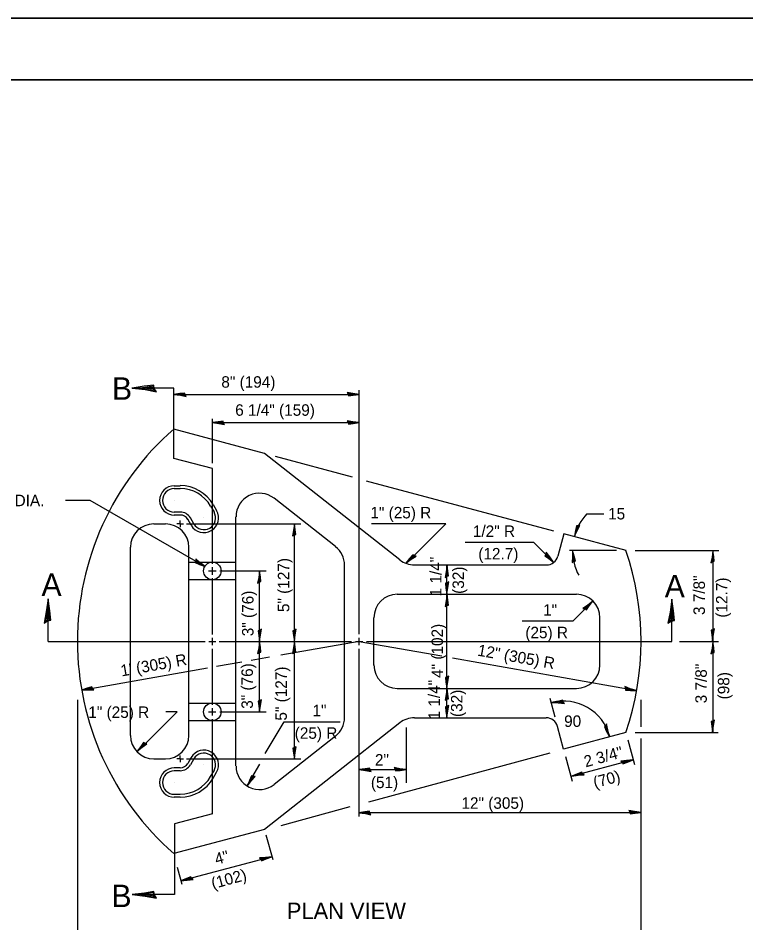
# Model space of a CAD drawing. Extents: x -313 to 1047, y -988 to -455.
# Drawn here: x -205.9 to -87.6, y -601.7 to -454.7 of the extents above; entities that cross this region are included whole.
import ezdxf

# ---------------------------------------------------------------- set-up
doc = ezdxf.new("R2010")
doc.units = 0
for name, color, linetype in [('Design_EX_Roadway Dimensions', 7, 'Continuous'), ('Level 48', 7, 'Continuous'), ('Sheets_50 Reference Boundary', 7, 'Continuous'), ('Sheets_General Details', 7, 'Continuous'), ('Sheets_Printer Plotting Border', 7, 'Continuous'), ('Topo_Building', 7, 'Continuous')]:
    doc.layers.add(name, color=color, linetype=linetype)

msp = doc.modelspace()

# ---------------------------------------------------------------- linework, layer by layer
at = {"layer": 'Design_EX_Roadway Dimensions'}
for p, q in [((-180.53, -514.81), (-187.4, -514.81)), ((-180.53, -526.25), (-180.53, -514.81)), ((-180.53, -515.86), (-150.45, -515.86)), ((-150.45, -554.77), (-150.45, -515.17)), ((-174.3, -527.03), (-174.3, -519.84)), ((-174.3, -520.44), (-150.45, -520.44)), ((-164.09, -525.89), (-151.59, -529.23)), ((-174.3, -527.9), (-180.53, -526.25)), ((-174.3, -543.38), (-174.3, -527.9)), ((-149.3, -529.87), (-118.91, -538.02)), ((-194.13, -533.07), (-198.16, -533.07)), ((-175.54, -543.83), (-194.13, -533.07)), ((-113.46, -535.23), (-110.69, -535.23)), ((-178.48, -536.87), (-159.92, -536.87)), ((-160.98, -555.97), (-160.98, -536.87)), ((-136.35, -536.87), (-148.43, -536.87)), ((-142.8, -543.33), (-136.35, -536.87)), ((-122.06, -539.89), (-133.22, -539.89)), ((-118.81, -543.15), (-122.06, -539.89)), ((-108.65, -541.18), (-116.29, -541.18)), ((-105.63, -541.18), (-92.03, -541.18)), ((-92.99, -541.18), (-92.99, -555.97)), ((-136.21, -548.32), (-136.21, -543.56)), ((-174.94, -544.52), (-173.66, -544.52)), ((-174.3, -545.16), (-174.3, -543.92)), ((-173.11, -544.52), (-165.56, -544.52)), ((-166.63, -555.97), (-166.63, -544.52)), ((-174.3, -554.87), (-174.3, -545.71)), ((-200.95, -555.97), (-200.95, -549.1)), ((-136.21, -563.61), (-136.21, -548.32)), ((-112.5, -549.42), (-115.75, -552.67)), ((-99.67, -555.97), (-99.67, -549.1)), ((-115.75, -552.67), (-123.95, -552.67)), ((-174.3, -556.56), (-174.3, -555.37)), ((-150.45, -556.56), (-150.45, -555.37)), ((-200.95, -555.97), (-175.49, -555.97)), ((-174.85, -555.97), (-173.75, -555.97)), ((-173.2, -555.97), (-151.68, -555.97)), ((-166.63, -567.41), (-166.63, -555.97)), ((-150.45, -555.97), (-163.18, -558.22)), ((-160.98, -575.06), (-160.98, -555.97)), ((-151.04, -555.97), (-149.85, -555.97)), ((-150.45, -555.97), (-137.03, -558.34)), ((-149.26, -555.97), (-99.67, -555.97)), ((-98.44, -555.97), (-92.08, -555.97)), ((-92.99, -555.97), (-92.99, -570.75)), ((-174.3, -566.27), (-174.3, -557.16)), ((-150.45, -584.4), (-150.45, -557.16)), ((-169.53, -559.34), (-173.64, -560.06)), ((-165.02, -558.54), (-167.99, -559.06)), ((-135.31, -558.64), (-105.35, -563.93)), ((-175.07, -560.32), (-195.55, -563.93)), ((-136.21, -568.37), (-136.21, -563.61)), ((-196.23, -565.44), (-196.23, -628.49)), ((-118.63, -568.28), (-119.41, -565.26)), ((-104.71, -565.44), (-104.71, -569.84)), ((-174.3, -568.01), (-174.3, -566.82)), ((-186.53, -573.91), (-180.03, -567.41)), ((-180.03, -567.41), (-181.86, -567.41)), ((-174.94, -567.41), (-173.71, -567.41)), ((-174.3, -583.99), (-174.3, -568.6)), ((-173.11, -567.41), (-165.56, -567.41)), ((-165.74, -574.2), (-162.63, -569.06)), ((-162.63, -569.06), (-153.56, -569.06)), ((-142.8, -569.93), (-142.8, -578.95)), ((-105.63, -570.75), (-92.12, -570.75)), ((-105.67, -576.02), (-106.77, -571.99)), ((-104.71, -571.76), (-104.71, -628.49)), ((-148.89, -582.02), (-119.41, -574.05)), ((-178.51, -575.06), (-159.92, -575.06)), ((-168.63, -579.45), (-166.61, -575.93)), ((-115.79, -578.72), (-116.89, -574.74)), ((-105.95, -575.19), (-116.07, -577.89)), ((-150.45, -576.79), (-142.8, -576.79)), ((-163.13, -585.86), (-151.91, -582.79)), ((-174.3, -583.99), (-180.44, -585.63)), ((-150.45, -583.76), (-104.67, -583.76)), ((-180.44, -585.63), (-180.44, -597.08)), ((-165.6, -587.37), (-164.5, -591.4)), ((-164.64, -590.94), (-179.38, -594.88)), ((-180.03, -592.64), (-179.25, -595.43)), ((-180.44, -597.08), (-187.3, -597.08))]:
    msp.add_line(p, q, dxfattribs=at)
for points in [[(-183.73, -514.9), (-183.83, -514.35), (-185.38, -514.53), (-187.3, -514.81), (-185.2, -515.08), (-183.37, -515.45), (-183.73, -514.9), (-183.83, -514.53), (-186.02, -514.81), (-183.64, -515.26), (-184.01, -514.71), (-185.02, -514.81), (-184.01, -514.99)], [(-178.74, -515.9), (-178.79, -515.63), (-179.57, -515.72), (-180.53, -515.86), (-179.47, -516), (-178.56, -516.18), (-178.74, -515.9), (-178.79, -515.72), (-179.89, -515.86), (-178.7, -516.09), (-178.88, -515.81), (-179.38, -515.86), (-178.88, -515.95)], [(-152.24, -515.81), (-152.19, -516.09), (-151.41, -516), (-150.45, -515.86), (-151.5, -515.72), (-152.42, -515.54), (-152.24, -515.81), (-152.19, -516), (-151.09, -515.86), (-152.28, -515.63), (-152.1, -515.9), (-151.59, -515.86), (-152.1, -515.77)], [(-172.52, -520.48), (-172.56, -520.21), (-173.34, -520.3), (-174.3, -520.44), (-173.25, -520.58), (-172.33, -520.76), (-172.52, -520.48), (-172.56, -520.3), (-173.66, -520.44), (-172.47, -520.67), (-172.65, -520.39), (-173.16, -520.44), (-172.65, -520.53)], [(-152.24, -520.39), (-152.19, -520.67), (-151.41, -520.58), (-150.45, -520.44), (-151.5, -520.3), (-152.42, -520.12), (-152.24, -520.39), (-152.19, -520.58), (-151.09, -520.44), (-152.28, -520.21), (-152.1, -520.48), (-151.59, -520.44), (-152.1, -520.35)], [(-161.03, -538.66), (-160.75, -538.61), (-160.85, -537.84), (-160.98, -536.87), (-161.12, -537.93), (-161.3, -538.84), (-161.03, -538.66), (-160.85, -538.61), (-160.98, -537.51), (-161.21, -538.7), (-160.94, -538.52), (-160.98, -538.02), (-161.08, -538.52)], [(-114.88, -537.15), (-115.15, -537.2), (-115.33, -537.97), (-115.47, -538.89), (-114.97, -537.88), (-114.6, -537.15), (-114.88, -537.15), (-115.06, -537.2), (-115.29, -538.29), (-114.69, -537.29), (-114.97, -537.29), (-115.11, -537.79), (-114.83, -537.29)], [(-141.52, -542.05), (-141.75, -541.91), (-142.25, -542.5), (-142.85, -543.28), (-141.98, -542.64), (-141.2, -542.14), (-141.52, -542.05), (-141.71, -541.96), (-142.39, -542.83), (-141.38, -542.18), (-141.71, -542.09), (-142.03, -542.5), (-141.61, -542.18)], [(-120.09, -541.82), (-120.28, -542.05), (-119.64, -542.5), (-118.86, -543.1), (-119.5, -542.23), (-120.05, -541.45), (-120.09, -541.82), (-120.19, -541.96), (-119.32, -542.64), (-120, -541.63), (-120.05, -541.96), (-119.68, -542.28), (-119.96, -541.86)], [(-115.56, -542.96), (-115.29, -542.87), (-115.52, -542.14), (-115.79, -541.18), (-115.79, -542.18), (-115.84, -543.15), (-115.56, -542.96), (-115.38, -542.92), (-115.61, -541.82), (-115.75, -543.01), (-115.47, -542.83), (-115.56, -542.32), (-115.61, -542.83)], [(-93.04, -543.01), (-92.76, -542.96), (-92.85, -542.18), (-92.99, -541.22), (-93.13, -542.28), (-93.31, -543.19), (-93.04, -543.01), (-92.85, -542.96), (-92.99, -541.86), (-93.22, -543.06), (-92.95, -542.87), (-92.99, -542.37), (-93.08, -542.87)], [(-177, -542.87), (-177.09, -543.15), (-176.36, -543.47), (-175.49, -543.79), (-176.32, -543.15), (-177, -542.55), (-177, -542.87), (-177.05, -543.06), (-176.04, -543.47), (-176.96, -542.69), (-176.91, -543.01), (-176.45, -543.24), (-176.87, -542.92)], [(-136.21, -545.39), (-135.94, -545.34), (-136.03, -544.57), (-136.16, -543.6), (-136.3, -544.66), (-136.49, -545.57), (-136.21, -545.39), (-136.03, -545.34), (-136.16, -544.25), (-136.39, -545.44), (-136.12, -545.25), (-136.16, -544.75), (-136.25, -545.25)], [(-166.67, -546.3), (-166.4, -546.26), (-166.49, -545.48), (-166.63, -544.52), (-166.77, -545.57), (-166.95, -546.49), (-166.67, -546.3), (-166.49, -546.26), (-166.63, -545.16), (-166.86, -546.35), (-166.58, -546.17), (-166.63, -545.66), (-166.72, -546.17)], [(-136.16, -546.49), (-136.44, -546.53), (-136.35, -547.31), (-136.21, -548.27), (-136.07, -547.22), (-135.89, -546.3), (-136.16, -546.49), (-136.35, -546.53), (-136.21, -547.63), (-135.98, -546.44), (-136.25, -546.63), (-136.21, -547.13), (-136.12, -546.63)], [(-201.09, -552.62), (-200.53, -552.53), (-200.72, -550.98), (-200.99, -549.05), (-201.27, -551.16), (-201.63, -552.99), (-201.09, -552.62), (-200.72, -552.53), (-200.99, -550.33), (-201.45, -552.72), (-200.9, -552.35), (-200.99, -551.34), (-201.18, -552.35)], [(-136.21, -550.11), (-135.94, -550.06), (-136.03, -549.28), (-136.16, -548.32), (-136.3, -549.37), (-136.49, -550.29), (-136.21, -550.11), (-136.03, -550.06), (-136.16, -548.96), (-136.39, -550.15), (-136.12, -549.97), (-136.16, -549.46), (-136.25, -549.97)], [(-113.78, -550.65), (-113.55, -550.84), (-113.09, -550.2), (-112.5, -549.42), (-113.32, -550.11), (-114.1, -550.61), (-113.78, -550.65), (-113.64, -550.75), (-112.95, -549.88), (-113.96, -550.56), (-113.64, -550.65), (-113.27, -550.24), (-113.73, -550.52)], [(-99.77, -552.67), (-99.22, -552.58), (-99.4, -551.02), (-99.67, -549.1), (-99.95, -551.2), (-100.32, -553.03), (-99.77, -552.67), (-99.4, -552.58), (-99.67, -550.38), (-100.13, -552.76), (-99.59, -552.39), (-99.67, -551.39), (-99.86, -552.39)], [(-166.58, -554.18), (-166.86, -554.23), (-166.77, -555), (-166.63, -555.97), (-166.49, -554.91), (-166.31, -554), (-166.58, -554.18), (-166.77, -554.23), (-166.63, -555.32), (-166.4, -554.13), (-166.67, -554.32), (-166.63, -554.82), (-166.54, -554.32)], [(-160.94, -554.18), (-161.21, -554.23), (-161.12, -555), (-160.98, -555.97), (-160.85, -554.91), (-160.66, -554), (-160.94, -554.18), (-161.12, -554.23), (-160.98, -555.32), (-160.75, -554.13), (-161.03, -554.32), (-160.98, -554.82), (-160.89, -554.32)], [(-92.99, -554.09), (-93.27, -554.13), (-93.17, -554.91), (-93.04, -555.87), (-92.9, -554.82), (-92.72, -553.91), (-92.99, -554.09), (-93.17, -554.13), (-93.04, -555.23), (-92.81, -554.04), (-93.08, -554.23), (-93.04, -554.73), (-92.95, -554.23)], [(-166.67, -557.75), (-166.4, -557.7), (-166.49, -556.93), (-166.63, -555.97), (-166.77, -557.02), (-166.95, -557.93), (-166.67, -557.75), (-166.49, -557.7), (-166.63, -556.61), (-166.86, -557.8), (-166.58, -557.61), (-166.63, -557.11), (-166.72, -557.61)], [(-161.03, -557.75), (-160.75, -557.7), (-160.85, -556.93), (-160.98, -555.97), (-161.12, -557.02), (-161.3, -557.93), (-161.03, -557.75), (-160.85, -557.7), (-160.98, -556.61), (-161.21, -557.8), (-160.94, -557.61), (-160.98, -557.11), (-161.08, -557.61)], [(-93.04, -557.8), (-92.76, -557.75), (-92.85, -556.97), (-92.99, -556.01), (-93.13, -557.06), (-93.31, -557.98), (-93.04, -557.8), (-92.85, -557.75), (-92.99, -556.65), (-93.22, -557.84), (-92.95, -557.66), (-92.99, -557.16), (-93.08, -557.66)], [(-136.16, -561.78), (-136.44, -561.83), (-136.35, -562.6), (-136.21, -563.56), (-136.07, -562.51), (-135.89, -561.6), (-136.16, -561.78), (-136.35, -561.83), (-136.21, -562.92), (-135.98, -561.73), (-136.25, -561.92), (-136.21, -562.42), (-136.12, -561.92)], [(-193.76, -563.61), (-193.85, -563.34), (-194.63, -563.56), (-195.55, -563.89), (-194.49, -563.84), (-193.53, -563.84), (-193.76, -563.61), (-193.85, -563.43), (-194.9, -563.79), (-193.71, -563.79), (-193.94, -563.56), (-194.4, -563.7), (-193.9, -563.7)], [(-136.21, -565.35), (-135.94, -565.31), (-136.03, -564.53), (-136.16, -563.56), (-136.3, -564.62), (-136.49, -565.53), (-136.21, -565.35), (-136.03, -565.31), (-136.16, -564.21), (-136.39, -565.4), (-136.12, -565.21), (-136.16, -564.71), (-136.25, -565.21)], [(-107.18, -563.61), (-107.18, -563.89), (-106.36, -563.93), (-105.4, -563.93), (-106.41, -563.66), (-107.28, -563.29), (-107.18, -563.61), (-107.14, -563.79), (-106.04, -563.84), (-107.18, -563.43), (-107.05, -563.7), (-106.54, -563.75), (-107, -563.56)], [(-166.58, -565.63), (-166.86, -565.67), (-166.77, -566.45), (-166.63, -567.41), (-166.49, -566.36), (-166.31, -565.44), (-166.58, -565.63), (-166.77, -565.67), (-166.63, -566.77), (-166.4, -565.58), (-166.67, -565.76), (-166.63, -566.27), (-166.54, -565.76)], [(-117.39, -565.81), (-117.39, -565.53), (-118.22, -565.72), (-119.18, -565.9), (-118.13, -565.95), (-117.12, -566.08), (-117.39, -565.81), (-117.44, -565.63), (-118.54, -565.85), (-117.3, -565.99), (-117.53, -565.72), (-118.03, -565.81), (-117.53, -565.85)], [(-136.16, -566.54), (-136.44, -566.59), (-136.35, -567.37), (-136.21, -568.33), (-136.07, -567.27), (-135.89, -566.36), (-136.16, -566.54), (-136.35, -566.59), (-136.21, -567.69), (-135.98, -566.5), (-136.25, -566.68), (-136.21, -567.18), (-136.12, -566.68)], [(-92.99, -568.92), (-93.27, -568.97), (-93.17, -569.75), (-93.04, -570.71), (-92.9, -569.65), (-92.72, -568.74), (-92.99, -568.92), (-93.17, -568.97), (-93.04, -570.07), (-92.81, -568.88), (-93.08, -569.06), (-93.04, -569.56), (-92.95, -569.06)], [(-110.39, -569.65), (-110.62, -569.79), (-110.34, -570.48), (-109.84, -571.39), (-110.07, -570.34), (-110.25, -569.38), (-110.39, -569.65), (-110.57, -569.7), (-110.07, -570.75), (-110.21, -569.56), (-110.43, -569.79), (-110.25, -570.25), (-110.3, -569.75)], [(-185.24, -572.58), (-185.47, -572.4), (-185.93, -573.04), (-186.53, -573.82), (-185.7, -573.13), (-184.92, -572.63), (-185.24, -572.58), (-185.38, -572.49), (-186.07, -573.36), (-185.06, -572.68), (-185.38, -572.58), (-185.7, -573), (-185.29, -572.72)], [(-160.94, -573.27), (-161.21, -573.32), (-161.12, -574.1), (-160.98, -575.06), (-160.85, -574), (-160.66, -573.09), (-160.94, -573.27), (-161.12, -573.32), (-160.98, -574.42), (-160.75, -573.23), (-161.03, -573.41), (-160.98, -573.91), (-160.89, -573.41)], [(-107.69, -575.65), (-107.6, -575.88), (-106.86, -575.61), (-105.95, -575.19), (-107, -575.33), (-107.96, -575.42), (-107.69, -575.65), (-107.6, -575.79), (-106.59, -575.38), (-107.78, -575.47), (-107.55, -575.7), (-107.09, -575.51), (-107.6, -575.56)], [(-148.66, -576.84), (-148.71, -576.56), (-149.49, -576.65), (-150.45, -576.79), (-149.4, -576.93), (-148.48, -577.11), (-148.66, -576.84), (-148.71, -576.65), (-149.81, -576.79), (-148.62, -577.02), (-148.8, -576.74), (-149.31, -576.79), (-148.8, -576.88)], [(-144.59, -576.74), (-144.54, -577.02), (-143.77, -576.93), (-142.8, -576.79), (-143.86, -576.65), (-144.77, -576.47), (-144.59, -576.74), (-144.54, -576.93), (-143.44, -576.79), (-144.63, -576.56), (-144.45, -576.84), (-143.95, -576.79), (-144.45, -576.7)], [(-114.19, -577.44), (-114.28, -577.21), (-115.01, -577.48), (-115.93, -577.85), (-114.88, -577.71), (-113.91, -577.67), (-114.19, -577.44), (-114.28, -577.3), (-115.29, -577.71), (-114.1, -577.62), (-114.33, -577.39), (-114.78, -577.58), (-114.28, -577.53)], [(-167.66, -577.89), (-167.94, -577.8), (-168.26, -578.54), (-168.58, -579.41), (-167.94, -578.58), (-167.34, -577.89), (-167.66, -577.89), (-167.85, -577.85), (-168.26, -578.86), (-167.48, -577.94), (-167.85, -577.99), (-168.03, -578.44), (-167.71, -578.03)], [(-106.45, -583.71), (-106.41, -583.99), (-105.63, -583.89), (-104.67, -583.76), (-105.72, -583.62), (-106.64, -583.44), (-106.45, -583.71), (-106.41, -583.89), (-105.31, -583.76), (-106.5, -583.53), (-106.31, -583.8), (-105.81, -583.76), (-106.31, -583.66)], [(-148.71, -583.85), (-148.75, -583.57), (-149.53, -583.66), (-150.49, -583.8), (-149.44, -583.94), (-148.53, -584.12), (-148.71, -583.85), (-148.75, -583.66), (-149.85, -583.8), (-148.66, -584.03), (-148.85, -583.76), (-149.35, -583.8), (-148.85, -583.89)], [(-166.38, -591.36), (-166.29, -591.63), (-165.56, -591.31), (-164.64, -590.94), (-165.69, -591.08), (-166.66, -591.13), (-166.38, -591.36), (-166.29, -591.54), (-165.28, -591.13), (-166.47, -591.22), (-166.24, -591.4), (-165.74, -591.26), (-166.29, -591.31)], [(-177.69, -594.47), (-177.78, -594.19), (-178.51, -594.47), (-179.43, -594.88), (-178.38, -594.74), (-177.41, -594.65), (-177.69, -594.47), (-177.78, -594.29), (-178.79, -594.7), (-177.6, -594.61), (-177.83, -594.38), (-178.28, -594.56), (-177.78, -594.51)], [(-183.69, -597.12), (-183.83, -596.58), (-185.34, -596.85), (-187.3, -597.08), (-185.2, -597.35), (-183.37, -597.67), (-183.69, -597.12), (-183.87, -596.76), (-185.98, -597.08), (-183.64, -597.49), (-184.01, -597.03), (-184.97, -597.08), (-184.05, -597.22)]]:
    msp.add_lwpolyline(points, dxfattribs=at)
for centre, radius, start, end in [((-107.09, -541.18), 8.7, 136.9162, 164.9192), ((-107.09, -541.18), 8.7, 180, 207.7725), ((-117.26, -573.45), 7.78, 15.0916, 104.3493)]:
    msp.add_arc(centre, radius, start, end, dxfattribs=at)
at = {"layer": 'Level 48'}
msp.add_lwpolyline([(-312.86, -454.72), (367.14, -454.72), (367.14, -894.72), (-312.86, -894.72)], close=True, dxfattribs=at)
at = {"layer": 'Sheets_50 Reference Boundary'}
msp.add_lwpolyline([(-272.86, -464.73), (357.14, -464.73), (357.14, -864.72), (-272.86, -864.72)], close=True, dxfattribs=at)
at = {"layer": 'Sheets_General Details'}
msp.add_line((367.14, -454.72), (-312.86, -454.72), dxfattribs=at)
msp.add_lwpolyline([(-272.86, -464.72), (357.14, -464.72), (357.14, -884.72), (-272.86, -884.72)], close=True, dxfattribs=at)
at = {"layer": 'Sheets_Printer Plotting Border'}
msp.add_lwpolyline([(-312.86, -894.72), (367.14, -894.72), (367.14, -454.72), (-312.86, -454.72)], close=True, dxfattribs=at)
at = {"layer": 'Topo_Building'}
for p, q in [((-180.57, -521.49), (-180.57, -521.49)), ((-165.83, -525.43), (-180.57, -521.49)), ((-165.83, -525.43), (-165.83, -525.43)), ((-143.86, -542.73), (-165.83, -525.43)), ((-180.48, -530.69), (-179.52, -530.69)), ((-180.48, -531.15), (-179.52, -531.15)), ((-180.48, -533.07), (-180.48, -533.07)), ((-154.3, -540.58), (-164.28, -532.71)), ((-174.58, -533.99), (-174.03, -534.95)), ((-174.16, -533.76), (-173.62, -534.72)), ((-179.52, -535), (-180.48, -535)), ((-179.52, -535.45), (-180.48, -535.45)), ((-179.52, -536.87), (-179.52, -536.32)), ((-177.74, -537.1), (-178.28, -536.14)), ((-177.32, -536.87), (-177.87, -535.91)), ((-175.68, -535.91), (-175.68, -535.91)), ((-170.46, -576.2), (-170.46, -535.73)), ((-183.83, -536.87), (-181.9, -536.87)), ((-179.52, -536.87), (-180.07, -536.87)), ((-179.52, -536.87), (-179.52, -536.87)), ((-179.52, -536.87), (-179.52, -537.42)), ((-179.52, -536.87), (-178.97, -536.87)), ((-117.21, -538.48), (-118.17, -542.14)), ((-117.21, -538.48), (-117.21, -538.48)), ((-107.09, -541.18), (-117.21, -538.48)), ((-187.62, -571.26), (-187.62, -540.67)), ((-178.1, -571.26), (-178.1, -540.67)), ((-107.09, -541.18), (-107.09, -541.18)), ((-178.1, -543.1), (-170.46, -543.1)), ((-152.83, -568.37), (-152.83, -543.56)), ((-141.48, -543.56), (-120.05, -543.56)), ((-174.3, -544.52), (-174.3, -544.52)), ((-178.1, -545.94), (-170.46, -545.94)), ((-144.27, -548.32), (-115.15, -548.32)), ((-148.07, -559.81), (-148.07, -552.12)), ((-111.35, -559.81), (-111.35, -552.12)), ((-196.23, -555.97), (-196.23, -555.97)), ((-187.62, -555.97), (-187.62, -555.97)), ((-178.1, -555.97), (-178.1, -555.97)), ((-170.46, -555.97), (-170.46, -555.97)), ((-152.83, -555.97), (-152.83, -555.97)), ((-150.45, -555.97), (-150.45, -555.97)), ((-148.07, -555.97), (-148.07, -555.97)), ((-111.35, -555.97), (-111.35, -555.97)), ((-104.67, -555.97), (-104.67, -555.97)), ((-144.27, -563.61), (-115.15, -563.61)), ((-178.1, -565.99), (-170.46, -565.99)), ((-174.3, -567.41), (-174.3, -567.41)), ((-141.48, -568.37), (-120.09, -568.37)), ((-178.1, -568.83), (-170.46, -568.83)), ((-143.86, -569.2), (-165.83, -586.5)), ((-117.26, -573.46), (-118.22, -569.79)), ((-154.3, -571.35), (-164.28, -579.22)), ((-107.14, -570.75), (-117.26, -573.46)), ((-107.14, -570.75), (-107.14, -570.75)), ((-179.52, -575.06), (-179.52, -574.51)), ((-117.26, -573.46), (-117.26, -573.46)), ((-183.83, -575.06), (-181.9, -575.06)), ((-179.52, -575.06), (-180.07, -575.06)), ((-179.52, -575.06), (-179.52, -575.06)), ((-179.52, -575.06), (-179.52, -575.61)), ((-179.52, -575.06), (-178.97, -575.06)), ((-177.74, -574.83), (-178.28, -575.79)), ((-177.32, -575.06), (-177.87, -576.02)), ((-175.68, -576.02), (-175.68, -576.02)), ((-179.52, -576.52), (-180.48, -576.52)), ((-179.52, -576.98), (-180.48, -576.98)), ((-174.58, -577.94), (-174.03, -576.98)), ((-174.16, -578.17), (-173.62, -577.21)), ((-180.48, -578.9), (-180.48, -578.9)), ((-180.48, -580.78), (-179.52, -580.78)), ((-180.48, -581.24), (-179.52, -581.24)), ((-165.83, -586.5), (-180.57, -590.44)), ((-165.83, -586.5), (-165.83, -586.5)), ((-180.57, -590.44), (-180.57, -590.44))]:
    msp.add_line(p, q, dxfattribs=at)
for centre in [(-174.3, -544.52), (-174.3, -567.41)]:
    msp.add_circle(centre, 1.43, dxfattribs=at)
for centre, radius, start, end in [((-150.44, -555.95), 45.78, 131.1772, 228.8626), ((-180.48, -533.07), 2.39, 90, 270), ((-180.48, -533.07), 1.91, 90, 270), ((-179.52, -536.87), 6.2, 30.2564, 90), ((-179.52, -536.87), 5.72, 30.2564, 90), ((-166.64, -535.71), 3.81, 51.7968, 180), ((-179.52, -536.87), 1.91, 30.2564, 90), ((-175.68, -535.91), 2.39, 210.2564, 30.2564), ((-175.68, -535.91), 1.91, 210.2564, 30.2564), ((-179.52, -536.87), 1.43, 30.2564, 90), ((-183.81, -540.69), 3.81, 90, 180), ((-181.92, -540.69), 3.81, 0, 90), ((-156.64, -543.58), 3.81, 0, 51.7619), ((-120.03, -541.65), 1.91, 270, 345.3236), ((-150.45, -555.96), 45.78, 341.1482, 18.8333), ((-141.48, -539.74), 3.81, 231.7875, 270), ((-144.25, -552.13), 3.81, 90, 180), ((-115.16, -552.13), 3.81, 0, 90), ((-144.25, -559.8), 3.81, 180, 270), ((-115.16, -559.8), 3.81, 270, 0), ((-156.64, -568.35), 3.81, 308.2381, 0), ((-141.48, -572.18), 3.81, 90, 128.2125), ((-120.08, -570.28), 1.91, 14.9314, 90), ((-183.81, -571.24), 3.81, 180, 270), ((-181.92, -571.24), 3.81, 270, 0), ((-175.68, -576.02), 2.39, 329.7436, 149.7436), ((-175.68, -576.02), 1.91, 329.7436, 149.7436), ((-179.52, -575.06), 1.43, 270, 329.7436), ((-179.52, -575.06), 1.91, 270, 329.7436), ((-180.48, -578.9), 2.39, 90, 270), ((-180.48, -578.9), 1.91, 90, 270), ((-166.64, -576.22), 3.81, 180, 308.2032), ((-179.52, -575.06), 5.72, 270, 329.7436), ((-179.52, -575.06), 6.2, 270, 329.7436)]:
    msp.add_arc(centre, radius, start, end, dxfattribs=at)

# ---------------------------------------------------------------- texts
at = {"layer": 'Design_EX_Roadway Dimensions'}
for s, height, p in [('8" (194)', 1.865, (-172.84, -514.76)), ('B', 3.66, (-190.6, -516.73)), ('6 1/4" (159)', 1.8653, (-170.59, -519.32)), ('3/4" (19) DIA.', 1.8653, (-216.6, -534.01)), ('1" (25) R', 1.865, (-148.63, -535.99)), ('15', 1.865, (-110.02, -536.16)), ('1/2" R', 1.865, (-131.98, -539)), ('(12.7)', 1.865, (-131.1, -542.66)), ('A', 3.66, (-202.05, -548.59)), ('A', 3.66, (-100.82, -548.82)), ('1"', 1.865, (-120.57, -551.8)), ('(25) R', 1.865, (-123.46, -555.46)), ('1" (25) R', 1.865, (-194.45, -568.4)), ('1"', 1.865, (-158.03, -568.12)), ('90', 1.865, (-117.16, -569.86)), ('(25) R', 1.865, (-160.92, -571.79)), ('2"', 1.865, (-147.89, -576.14)), ('(51)', 1.865, (-148.55, -579.8)), ('12" (305)', 1.865, (-133.84, -583.16)), ('B', 3.66, (-190.69, -599.14))]:
    msp.add_text(s, height=height, dxfattribs=at).set_placement(p)
for s, height, rotation, p in [('5" (127)', 1.865, 90, (-161.8, -551.21)), ('1 1/4"', 1.865, 90, (-137.08, -548.66)), ('(32)', 1.865, 90, (-133.42, -548.25)), ('3 7/8"', 1.865, 90, (-94.29, -551.69)), ('(12.7)', 1.865, 90, (-90.62, -552.11)), ('3" (76)', 1.865, 90, (-167.61, -555.13)), ('4" (102)', 1.865, 90, (-136.83, -561.9)), ('12" (305) R', 1.8653, 349.9808, (-131.33, -558.27)), ("1' (305) R", 1.865, 10.0192, (-189.03, -561.67)), ('3" (76)', 1.865, 90, (-167.71, -566.92)), ('3 7/8"', 1.865, 90, (-93.98, -566.03)), ('5" (127)', 1.865, 90, (-162.2, -568.84)), ('(98)', 1.865, 90, (-90.32, -565.39)), ('1 1/4"', 1.865, 90, (-137.34, -568.65)), ('(32)', 1.865, 90, (-133.67, -568.25)), ('2 3/4"', 1.865, 15.1458, (-113.66, -576.44)), ('(70)', 1.865, 15.1458, (-112.15, -579.83)), ('4"', 1.865, 15.1916, (-173.64, -592.27)), ('(102)', 1.865, 15.1916, (-174.19, -596.22))]:
    msp.add_text(s, height=height, rotation=rotation, dxfattribs=at).set_placement(p)
at = {"layer": 'Sheets_General Details'}
msp.add_text('PLAN VIEW', height=2.656, dxfattribs=at).set_placement((-162.2, -601.06))

doc.saveas('drawing.dxf')
